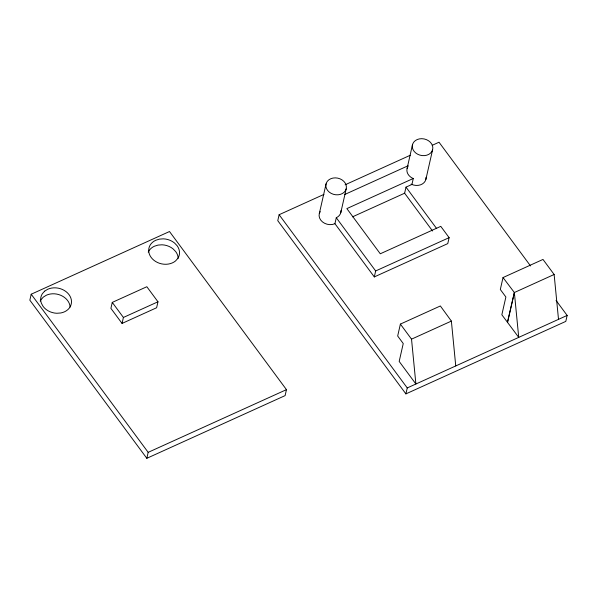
<?xml version="1.0" encoding="UTF-8"?>
<svg xmlns="http://www.w3.org/2000/svg" width="597" height="597" viewBox="0 0 597 597"><rect width="100%" height="100%" fill="white"/><g stroke="black" fill="none" stroke-linecap="round" stroke-linejoin="round"><path stroke-width="0.9" d="M31.201 294.224L29.85 300.187L146.817 458.309L285.105 395.61L286.456 389.647L169.496 231.524L31.201 294.224L148.168 452.347L146.817 458.309M112.266 302.403L110.908 308.365L122.049 323.425L156.623 307.746L157.974 301.791L146.84 286.732L112.266 302.403L123.407 317.462L122.049 323.425M323.962 194.391L279.12 214.719L277.769 220.681L405.9 393.886L565.799 321.387L567.15 315.432L556.053 300.433M319.313 213.607L326.081 183.809M432.564 230.987L404.624 193.212L406.005 187.137L411.945 184.443L413.296 178.481L346.857 208.607L380.274 253.785L440.773 226.353L449.131 237.651L447.772 243.606L374.312 276.918L334.932 223.688L336.283 217.726A10.373 8.38 12.8 0 0 340.984 210.569M340.768 212.748L346.178 188.913A10.373 8.38 12.8 0 0 332.984 178.07A10.373 8.38 12.8 0 0 329.223 192.092A10.373 8.38 12.8 0 0 346.178 188.913M374.312 276.918L375.662 270.956L336.283 217.726M407.094 168.458L412.512 144.623M425.848 179.518L432.609 149.728A10.373 8.38 12.8 0 0 419.422 138.885A10.373 8.38 12.8 0 0 415.654 152.907A10.373 8.38 12.8 0 0 432.609 149.728M400.386 324.096L397.677 336.014L403.244 343.544L399.184 361.424L415.893 384.005L411.527 339.156L400.386 324.096L440.362 305.97L451.377 321.089L455.75 365.939M405.9 393.886L407.251 387.931L279.12 214.719M503.025 277.56L500.316 289.478L505.883 297.007L501.846 314.776L518.733 337.38L514.36 292.53L503.025 277.56L542.994 259.434L554.135 274.493L558.508 319.35M507.592 322.32L514.36 292.53L554.135 274.493M507.42 322.305L514.36 292.53M345.111 184.801L410.251 155.265M432.25 145.287L439.019 142.22L530.539 265.941M344.611 194.547L408.139 165.742M123.407 317.462L157.974 301.791M352.521 216.838L404.624 193.212M375.662 270.956L449.131 237.651M148.168 452.347L286.456 389.647M411.527 339.156L451.377 321.089M407.251 387.931L567.15 315.432M413.296 178.481L412.445 178.167A10.373 8.38 12.8 0 1 408.005 166.451M411.094 184.13L413.624 185.063A10.373 8.38 12.8 0 0 426.064 177.339M406.005 187.137L436.683 228.606M334.932 223.688A10.373 8.38 12.8 0 1 322.455 221.89A10.373 8.38 12.8 0 1 320.216 211.592M40.2 301.119A15.559 12.567 12.8 0 1 41.006 299.664L43.297 297.119L46.365 295.209A15.559 12.567 12.8 0 1 70.125 307.059M148.243 252.135A15.559 12.567 12.8 0 1 154.407 246.225L158.048 245.091L162.011 244.8A15.559 12.567 12.8 0 1 173.123 248.919L175.727 251.643A15.559 12.567 12.8 0 1 178.167 258.076M44.648 291.157L42.357 293.702A15.559 12.567 12.8 0 0 41.394 303.298L43.111 306.425A15.559 12.567 12.8 0 0 56.827 313.268L60.79 312.977A15.559 12.567 12.8 0 0 70.021 296.194A15.559 12.567 12.8 0 0 47.723 289.254L44.648 291.157M177.831 258.404L175.54 260.949A15.559 12.567 12.8 0 1 152.354 258.859A15.559 12.567 12.8 0 1 155.765 240.263L159.399 239.128L163.362 238.837A15.559 12.567 12.8 0 1 174.473 242.957L177.078 245.68A15.559 12.567 12.8 0 1 177.831 258.404"/></g></svg>
